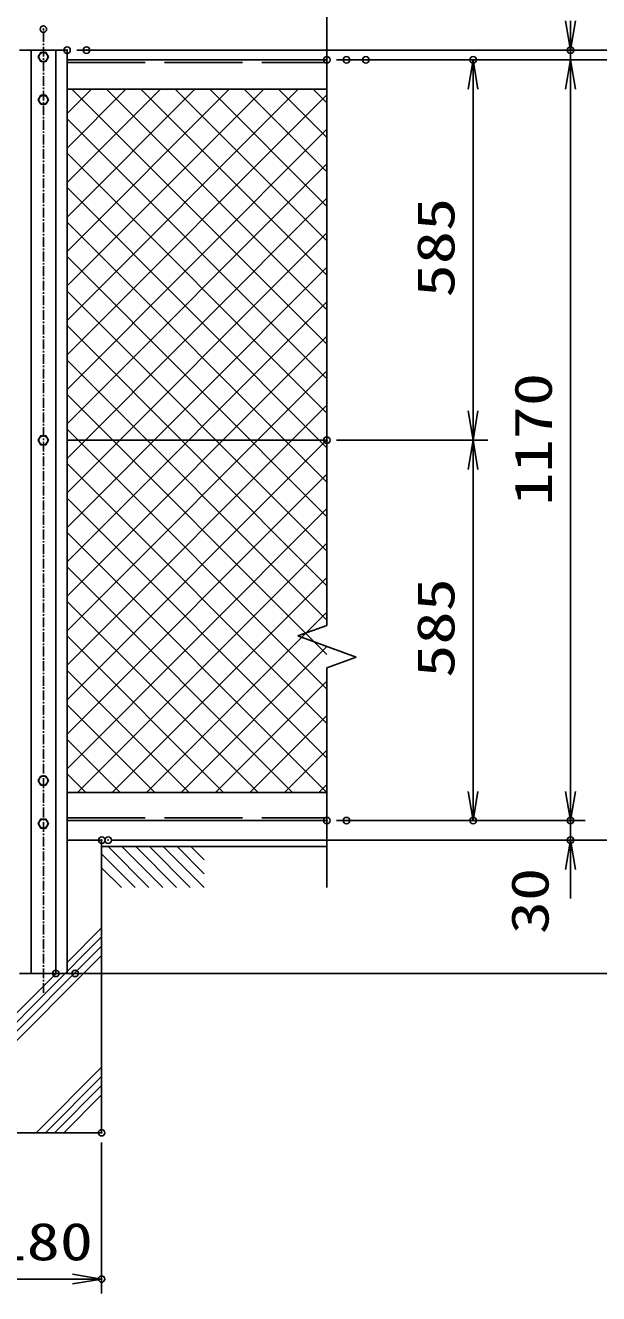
# Model space of a CAD drawing. Units: millimetres, scale not verified. Extents: x -4455 to 4455, y -3150 to 3150.
# Drawn here: x -1594 to -711, y -19 to 1932 of the extents above; entities that cross this region are included whole.
import ezdxf
from ezdxf.enums import TextEntityAlignment as Align

# ---------------------------------------------------------------- set-up
doc = ezdxf.new("R2010")
doc.units = ezdxf.units.MM
doc.header["$LTSCALE"] = 20
doc.header["$PDMODE"] = 32
doc.header["$PDSIZE"] = 10
doc.linetypes.add('DASHED', pattern=[7.5, 6, -1.5])
doc.linetypes.add('USER1', pattern=[1.125, 0.75, -0.125, 0.125, -0.125])
for name, color, linetype, lineweight in [('0-0_1', 7, 'Continuous', 25), ('0-1_2', 7, 'Continuous', 25), ('0-2_0', 7, 'Continuous', 25), ('0-5_EXTCNT-LMEC0', 4, 'Continuous', 25)]:
    doc.layers.add(name, color=color, linetype=linetype, lineweight=lineweight)
doc.layers.add('0-4_DEFPOINTS', color=7, linetype='Continuous')
doc.styles.add('ＭＳ ゴシック', font='')
doc.styles.get('ＭＳ ゴシック').set_extended_font_data('MS Gothic')

# ---------------------------------------------------------------- blocks, each defined once
blk = doc.blocks.new('_Open')
at = {"layer": '0-2_0', "color": 2}
blk.add_line((-20, 3.333), (0, 0), dxfattribs=at)
blk.add_lwpolyline([(-20, -3.333), (0, 0), (-20, 0)], dxfattribs=at)
blk = doc.blocks.new('X32')
at = {"layer": '0-2_0', "color": 4}
for p, q in [((63718.6, 93417.1), (70834.9, 100533.4)), ((63718.6, 94477.7), (69774.3, 100533.4)), ((63718.6, 95538.4), (68713.6, 100533.4)), ((63718.6, 96599), (67652.9, 100533.4)), ((63718.6, 97659.7), (66592.3, 100533.4)), ((63718.6, 98720.4), (65531.6, 100533.4)), ((63718.6, 99781), (64470.9, 100533.4)), ((63718.6, 92356.4), (71718.6, 100356.4)), ((71718.6, 92683.7), (63868.9, 100533.4)), ((71718.6, 93744.4), (64929.6, 100533.4)), ((71718.6, 94805.1), (65990.3, 100533.4)), ((71718.6, 95865.7), (67050.9, 100533.4)), ((71718.6, 96926.4), (68111.6, 100533.4)), ((71718.6, 97987), (69172.2, 100533.4)), ((71718.6, 99047.7), (70232.9, 100533.4)), ((71718.6, 100108.4), (71293.6, 100533.4)), ((71718.6, 91623.1), (63718.6, 99623.1)), ((63718.6, 91295.7), (71718.6, 99295.8)), ((71718.6, 90562.4), (63718.6, 98562.4)), ((63718.6, 90235.1), (71718.6, 98235.1)), ((71718.6, 89501.8), (63718.6, 97501.8)), ((63718.6, 89174.4), (71718.6, 97174.4)), ((71718.6, 88441.1), (63718.6, 96441.1)), ((63718.6, 88113.8), (71718.6, 96113.8)), ((71718.6, 87380.4), (63718.6, 95380.5)), ((63718.6, 87053.1), (71718.6, 95053.1)), ((71718.6, 86319.8), (63718.6, 94319.8)), ((63718.6, 85992.4), (71718.6, 93992.5)), ((71718.6, 85259.1), (63718.6, 93259.1)), ((63718.6, 84931.8), (71718.6, 92931.8)), ((71718.6, 84198.5), (63718.6, 92198.5)), ((63718.6, 83871.1), (71718.6, 91871.1)), ((71718.6, 83137.8), (63718.6, 91137.8)), ((63718.6, 82810.5), (71718.6, 90810.5)), ((71718.6, 82077.1), (63718.6, 90077.2)), ((63718.6, 81749.8), (71718.6, 89749.8)), ((71718.6, 81016.5), (63718.6, 89016.5)), ((63718.6, 80689.1), (71718.6, 88689.2)), ((71718.6, 79955.8), (63718.6, 87955.8)), ((63718.6, 79628.5), (71718.6, 87628.5)), ((71718.6, 78895.2), (63718.6, 86895.2)), ((64044.2, 78893.4), (71718.6, 86567.8)), ((70659.7, 78893.4), (63718.6, 85834.5)), ((65104.8, 78893.4), (71718.6, 85507.2)), ((69599, 78893.4), (63718.6, 84773.9)), ((66165.5, 78893.4), (71718.6, 84446.5)), ((68538.4, 78893.4), (63718.6, 83713.2)), ((67226.1, 78893.4), (71718.6, 83385.9)), ((67477.7, 78893.4), (63718.6, 82652.5)), ((68286.8, 78893.4), (71718.6, 82325.2)), ((66417, 78893.4), (63718.6, 81591.9)), ((69347.5, 78893.4), (71718.6, 81264.5)), ((65356.4, 78893.4), (63718.6, 80531.2)), ((70408.1, 78893.4), (71718.6, 80203.9)), ((64295.7, 78893.4), (63718.6, 79470.6)), ((71468.8, 78893.4), (71718.6, 79143.2))]:
    blk.add_line(p, q, dxfattribs=at)

msp = doc.modelspace()

# ---------------------------------------------------------------- linework, layer by layer
at = {"layer": '0-0_1', "color": 4}
for p, q in [((-1129.62, 1948.55), (-1129.62, 1863.91)), ((-1129.62, 1863.91), (-1129.62, 1008.85)), ((-1174.62, 992.47), (-1129.62, 1008.85)), ((-1174.62, 992.47), (-1084.62, 959.72)), ((-1129.62, 943.34), (-1084.62, 959.72)), ((-1129.62, 943.34), (-1129.62, 719.86)), ((-1129.62, 719.86), (-1129.62, 605.68)), ((-1466.42, 668.55), (-1403.55, 605.68)), ((-1445.21, 668.55), (-1382.34, 605.68)), ((-1424, 668.55), (-1361.13, 605.68)), ((-1402.79, 668.55), (-1339.91, 605.68)), ((-1381.57, 668.55), (-1318.7, 605.68)), ((-1360.36, 668.55), (-1318.7, 626.89)), ((-1339.14, 668.55), (-1318.7, 648.11)), ((-1476.42, 657.34), (-1424.77, 605.68)), ((-1476.42, 636.13), (-1445.98, 605.68)), ((-1656.42, 349.55), (-1476.42, 529.55)), ((-1529.62, 490.5), (-1476.42, 543.69)), ((-1656.42, 335.41), (-1476.42, 515.41)), ((-1656.42, 321.27), (-1476.42, 501.27)), ((-1656.42, 363.69), (-1546.57, 473.55)), ((-1577.21, 228.55), (-1476.42, 329.34)), ((-1563.06, 228.55), (-1476.42, 315.19)), ((-1548.92, 228.55), (-1476.42, 301.05)), ((-1534.78, 228.55), (-1476.42, 286.91))]:
    msp.add_line(p, q, dxfattribs=at)
at = {"layer": '0-0_1', "color": 4, "linetype": 'USER1'}
msp.add_line((-1566.12, 443.55), (-1566.12, 1925.87), dxfattribs=at)
at = {"layer": '0-0_1'}
for p, q in [((-1585.12, 1893.55), (-1585.12, 473.55)), ((-1547.12, 473.55), (-1547.12, 1893.55)), ((-1529.62, 473.55), (-1529.62, 1893.55)), ((-1529.62, 1878.55), (-1129.62, 1878.55)), ((-1529.62, 1833.55), (-1129.62, 1833.55)), ((-1129.62, 1293.55), (-1529.62, 1293.55)), ((-1529.62, 751.55), (-1129.62, 751.55)), ((-1529.62, 708.55), (-1129.62, 708.55)), ((-1529.62, 678.55), (-1476.42, 678.55)), ((-1476.42, 228.55), (-1476.42, 678.55)), ((-1476.42, 668.55), (-1129.62, 668.55)), ((-1466.42, 668.55), (-1316.42, 668.55)), ((-1602.62, 473.55), (-1529.62, 473.55)), ((-1656.42, 228.55), (-1476.42, 228.55))]:
    msp.add_line(p, q, dxfattribs=at)
at = {"layer": '0-0_1', "linetype": 'DASHED'}
for p, q in [((-1529.62, 1874.55), (-1129.62, 1874.55)), ((-1529.62, 712.55), (-1129.62, 712.55))]:
    msp.add_line(p, q, dxfattribs=at)
at = {"layer": '0-1_2'}
for p, q in [((-1562.12, 1823.98), (-1570.12, 1823.98)), ((-1558.12, 1817.05), (-1562.12, 1823.98)), ((-1562.12, 1810.12), (-1558.12, 1817.05)), ((-1570.12, 1810.12), (-1562.12, 1810.12)), ((-1562.12, 776.99), (-1570.12, 776.99)), ((-1570.12, 763.13), (-1562.12, 763.13)), ((-1558.12, 770.06), (-1562.12, 776.99)), ((-1562.12, 763.13), (-1558.12, 770.06))]:
    msp.add_line(p, q, dxfattribs=at)
for points in [[(-1558.12, 1883.05), (-1562.12, 1889.98), (-1570.12, 1889.98), (-1574.12, 1883.05), (-1570.12, 1876.12), (-1562.12, 1876.12)], [(-1558.12, 1293.55), (-1562.12, 1300.48), (-1570.12, 1300.48), (-1574.12, 1293.55), (-1570.12, 1286.62), (-1562.12, 1286.62)], [(-1558.12, 704.06), (-1562.12, 710.99), (-1570.12, 710.99), (-1574.12, 704.06), (-1570.12, 697.13), (-1562.12, 697.13)]]:
    msp.add_lwpolyline(points, close=True, dxfattribs=at)
for points in [[(-1570.12, 1823.98), (-1574.12, 1817.05), (-1570.12, 1810.12)], [(-1570.12, 776.99), (-1574.12, 770.06), (-1570.12, 763.13)]]:
    msp.add_lwpolyline(points, dxfattribs=at)
for centre in [(-1566.12, 1883.05), (-1566.12, 1817.05), (-1566.12, 1293.55), (-1566.12, 770.06), (-1566.12, 704.06)]:
    msp.add_circle(centre, 6.93, dxfattribs=at)
at = {"layer": '0-2_0'}
msp.add_line((-1602.62, 1893.55), (-1529.62, 1893.55), dxfattribs=at)
at = {"layer": '0-2_0', "color": 1}
for p, q in [((-1514.62, 1893.55), (-732.12, 1893.55)), ((-1484.62, 1893.55), (-432.12, 1893.55)), ((-1114.62, 1878.55), (-882.12, 1878.55)), ((-1084.62, 1878.55), (-732.12, 1878.55)), ((-1084.62, 1878.55), (-582.12, 1878.55)), ((-1054.62, 1878.55), (-732.12, 1878.55)), ((-1114.62, 1293.55), (-882.12, 1293.55)), ((-1114.62, 1293.55), (-882.12, 1293.55)), ((-1114.62, 708.55), (-732.12, 708.55)), ((-1114.62, 708.55), (-882.12, 708.55)), ((-1084.62, 708.55), (-732.12, 708.55)), ((-1461.12, 678.55), (-732.12, 678.55)), ((-1461.12, 678.55), (-582.12, 678.55)), ((-1451.42, 678.55), (-582.12, 678.55)), ((-1532.12, 473.55), (-582.12, 473.55)), ((-1502.12, 473.55), (-432.12, 473.55)), ((-1476.42, 213.55), (-1476.42, -18.95))]:
    msp.add_line(p, q, dxfattribs=at)
at = {"layer": '0-2_0', "color": 2}
for p, q in [((-754.62, 1878.55), (-754.62, 1893.55)), ((-904.62, 1338.55), (-904.62, 1833.55)), ((-754.62, 1833.55), (-754.62, 753.55)), ((-754.62, 1833.55), (-754.62, 1788.55)), ((-904.62, 1248.55), (-904.62, 753.55)), ((-754.62, 753.55), (-754.62, 798.55)), ((-754.62, 708.55), (-754.62, 678.55)), ((-754.62, 633.55), (-754.62, 588.55)), ((-1611.42, 3.55), (-1521.42, 3.55))]:
    msp.add_line(p, q, dxfattribs=at)
at = {"layer": '0-4_DEFPOINTS'}
for p in [(-1566.12, 1925.87), (-1529.62, 1893.55), (-1499.62, 1893.55), (-754.62, 1893.55), (-1129.62, 1878.55), (-1099.62, 1878.55), (-1069.62, 1878.55), (-904.62, 1878.55), (-1129.62, 1293.55), (-1129.62, 708.55), (-1099.62, 708.55), (-904.62, 708.55), (-754.62, 708.55), (-1476.12, 678.55), (-1466.42, 678.55), (-754.62, 678.55), (-1547.12, 473.55), (-1517.12, 473.55), (-1476.42, 228.55), (-1476.42, 3.55)]:
    msp.add_point(p, dxfattribs=at)

# ---------------------------------------------------------------- block references
at = {"layer": '0-2_0', "xscale": 2.25, "yscale": 2.25}
for p, rotation in [((-754.62, 1893.55), 270), ((-904.62, 1878.55), 90), ((-754.62, 1878.55), 90), ((-754.62, 1878.55), 90), ((-904.62, 1293.55), 270), ((-904.62, 1293.55), 90), ((-904.62, 708.55), 270), ((-754.62, 708.55), 270), ((-754.62, 708.55), 270), ((-754.62, 678.55), 90)]:
    msp.add_blockref('_Open', p, dxfattribs=dict(at, rotation=rotation))
msp.add_blockref('_Open', (-1476.42, 3.55), dxfattribs=at)
at = {"layer": '0-5_EXTCNT-LMEC0', "xscale": 0.05, "yscale": 0.05}
msp.add_blockref('X32', (-4715.55, -3193.12), dxfattribs=at)

# ---------------------------------------------------------------- texts
at = {"layer": '0-2_0', "color": 3, "style": 'ＭＳ ゴシック', "width": 1.3}
for s, p in [('585', (-916.01, 1513.2)), ('1170', (-766.01, 1192.77)), ('585', (-916.01, 928.2)), ('30', (-771.01, 533.85))]:
    msp.add_text(s, height=57.77, rotation=90, dxfattribs=at).set_placement(p, align=Align.BOTTOM_LEFT)
msp.add_text('180', height=57.77, dxfattribs=at).set_placement((-1642.92, 14.95), align=Align.BOTTOM_LEFT)

doc.saveas('drawing.dxf')
